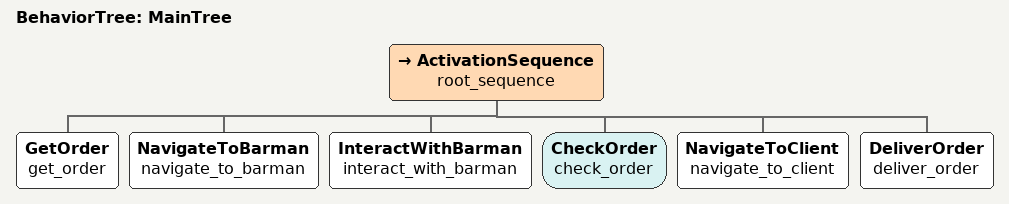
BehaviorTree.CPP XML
<root main_tree_to_execute = "MainTree" >
     <BehaviorTree ID="MainTree">
        <ActivationSequence name="root_sequence">
            <GetOrder           name="get_order"/>
            <NavigateToBarman   name="navigate_to_barman"/>
            <InteractWithBarman name="interact_with_barman"/>
            <CheckOrder         name="check_order"/>
            <NavigateToClient   name="navigate_to_client"/>
            <DeliverOrder       name="deliver_order"/>
        </ActivationSequence>
     </BehaviorTree>
 </root>
